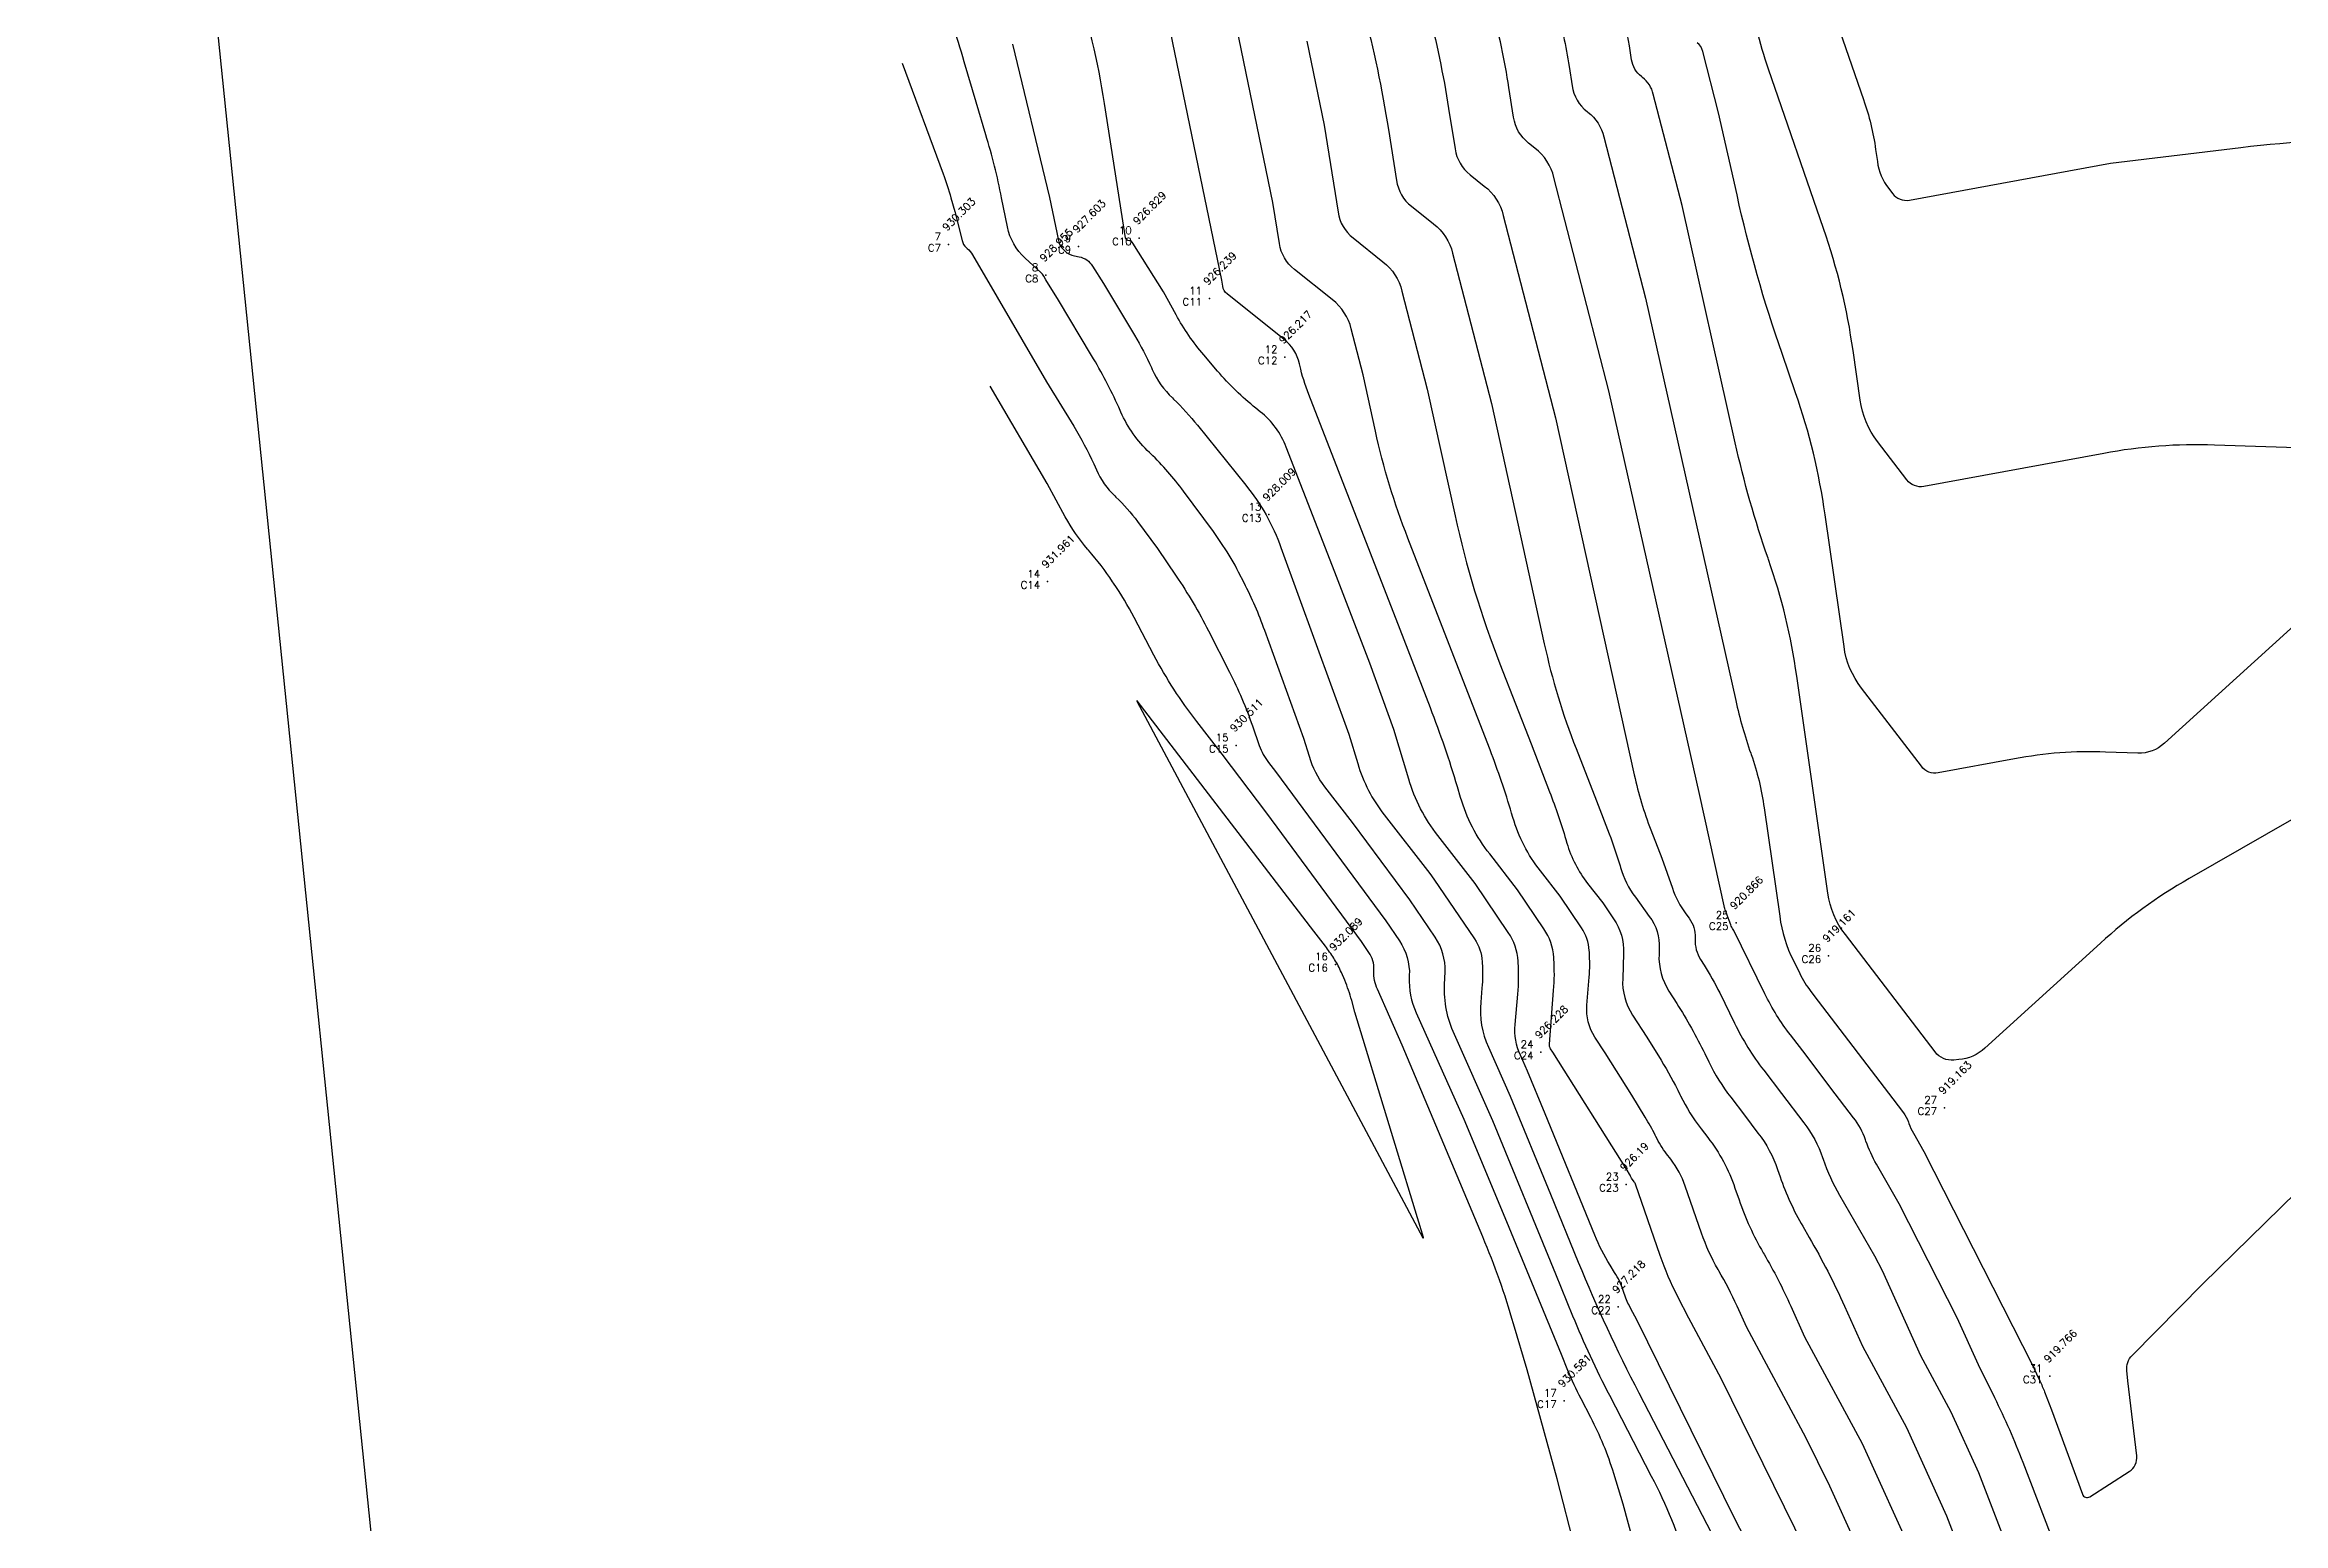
# Model space of a CAD drawing. Header units: millimetres. Extents: x 1478766 to 1478972, y 824433 to 824682.
# Drawn here: x 1478765.9 to 1478840.8, y 824575.6 to 824625.1 of the extents above; entities that cross this region are included whole.
import ezdxf
from ezdxf.enums import TextEntityAlignment as Align

# ---------------------------------------------------------------- set-up
doc = ezdxf.new("R2010")
doc.units = ezdxf.units.MM
for name, color, linetype in [('Boundary', 6, 'Continuous'), ('Contour', 4, 'Continuous'), ('Index_Contour', 8, 'Continuous'), ('Points', 7, 'Continuous'), ('Points-ELV', 6, 'Continuous'), ('Points-NUM', 4, 'Continuous'), ('Points-TXT', 3, 'Continuous')]:
    doc.layers.add(name, color=color, linetype=linetype)
doc.styles.add('romans', font='romans.shx')

# ---------------------------------------------------------------- blocks, each defined once
blk = doc.blocks.new('POINTS')
at = {"layer": 'Points'}
blk.add_line((0, 0), (0, 0), dxfattribs=at)
blk.add_point((0, 0), dxfattribs=at)
at = {"layer": 'Points-ELV', "style": 'romans'}
blk.add_attdef('ELEV', text='', height=1, rotation=45, dxfattribs=at).set_placement((0, 0), align=Align.BOTTOM_LEFT)
at = {"layer": 'Points-NUM', "style": 'romans'}
blk.add_attdef('PTNUM', text='', height=1, dxfattribs=at).set_placement((0, 0), align=Align.BOTTOM_RIGHT)
at = {"layer": 'Points-TXT', "style": 'romans'}
blk.add_attdef('DESC', text='', height=1, dxfattribs=at).set_placement((0, 0), align=Align.BOTTOM_RIGHT)

msp = doc.modelspace()

# ---------------------------------------------------------------- linework, layer by layer
at = {"layer": 'Boundary'}
msp.add_polyline3d([(1478767.16, 824678.427, 0), (1478971.674, 824658.75, 0), (1478878.309, 824433.417, 0), (1478784.308, 824501.969, 0), (1478765.89, 824682.235, 0)], dxfattribs=at)
at = {"layer": 'Contour'}
for points, elevation in [([(1478827.599, 824620.297), (1478827.724, 824620.133, 0.28982), (1478828.288, 824619.915), (1478835.013, 824621.15), (1478839.38, 824621.674, -0.04005), (1478844.625, 824621.902), (1478847.928, 824621.795, 0.202886), (1478848.822, 824622.123), (1478867.712, 824639.266, 0.34861)], 916), ([(1478872.348, 824638.728), (1478842.822, 824611.933, -0.202886), (1478841.928, 824611.604), (1478838.494, 824611.716, 0.056437), (1478834.791, 824611.439), (1478828.77, 824610.334, -0.28982), (1478828.206, 824610.552), (1478827.223, 824611.836, -0.13462), (1478826.638, 824613.226), (1478826.4, 824614.88, 0.049984), (1478825.412, 824618.961), (1478823.57, 824624.299, -0.026971), (1478823.19, 824625.615)], 917), ([(1478876.34, 824637.605), (1478836.822, 824601.742, -0.202886), (1478835.929, 824601.414), (1478834.854, 824601.449, 0.056437), (1478831.802, 824601.221), (1478829.252, 824600.753, -0.28982), (1478828.688, 824600.971), (1478826.684, 824603.589, -0.13462), (1478826.099, 824604.979), (1478825.465, 824609.388, 0.049984), (1478824.477, 824613.468), (1478824.025, 824614.78, -0.029408), (1478822.518, 824620.086), (1478821.902, 824622.83), (1478821.371, 824624.89, 0.169789), (1478821.185, 824625.178)], 918), ([(1478875.93, 824628.88), (1478853.073, 824606.511, -0.066982), (1478850.585, 824604.629), (1478837.65, 824597.213, 0.057048), (1478834.679, 824595.052), (1478830.816, 824591.547, -0.169615), (1478829.939, 824591.16), (1478829.771, 824591.144, -0.266653), (1478829.15, 824591.415), (1478826.144, 824595.342, -0.13462), (1478825.56, 824596.732), (1478824.516, 824603.991, 0.049984), (1478823.573, 824607.885), (1478823.557, 824607.932, -0.029408), (1478822.46, 824611.798), (1478820.679, 824619.732), (1478819.717, 824623.46, 0.169789), (1478819.358, 824624.016), (1478819.318, 824624.048, -0.194625), (1478818.991, 824624.61)], 919), ([(1478825.517, 824573.327), (1478821.992, 824580.486), (1478820.906, 824582.506), (1478820.54, 824583.222, -0.036428), (1478819.948, 824584.604), (1478819.116, 824586.992, 0.083564), (1478819.059, 824587.099), (1478819.012, 824587.161, -0.051339), (1478818.976, 824587.218), (1478818.954, 824587.263, 0.025516), (1478818.921, 824587.322), (1478818.838, 824587.457), (1478816.355, 824591.405), (1478816.281, 824591.52, -0.170698), (1478816.241, 824591.679), (1478816.382, 824593.471, 0.037701), (1478816.389, 824594.523), (1478816.386, 824594.573, 0.139853), (1478816.056, 824595.536), (1478815.175, 824596.837), (1478814.243, 824598.039, -0.097206), (1478813.268, 824599.931), (1478813.163, 824600.282, 0.02007), (1478812.259, 824602.926), (1478811.249, 824605.551), (1478808.188, 824613.415, -0.037203), (1478807.887, 824614.387), (1478807.875, 824614.436, 0.175678), (1478807.361, 824615.251), (1478805.458, 824616.773, -0.194625), (1478805.307, 824617.032), (1478805.274, 824617.24), (1478802.994, 824628.318)], 926), ([(1478824.943, 824570.966), (1478822.442, 824575.792), (1478819.162, 824582.456), (1478818.968, 824582.817), (1478818.893, 824582.963, -0.036428), (1478818.803, 824583.173), (1478818.712, 824583.433, 0.058058), (1478818.422, 824584.042), (1478818.275, 824584.279, -0.043675), (1478817.759, 824585.288), (1478816.095, 824589.34), (1478815.509, 824590.768), (1478815.27, 824591.305, -0.13303), (1478815.097, 824592.331), (1478815.184, 824593.353, 0.039494), (1478815.195, 824594.401), (1478815.191, 824594.451, 0.139853), (1478814.863, 824595.411), (1478813.752, 824597.052), (1478812.508, 824598.655, -0.097206), (1478811.534, 824600.546), (1478811.038, 824602.2), (1478810.23, 824604.423), (1478809.06, 824607.463), (1478807.432, 824611.647, 0.137695), (1478806.562, 824612.835), (1478806.418, 824612.951, -0.049496), (1478805.137, 824614.196), (1478804.675, 824614.738, -0.053351), (1478803.749, 824616.079), (1478803.33, 824616.84), (1478802.301, 824618.478, 0.214664), (1478802.187, 824618.556), (1478802.138, 824618.566, -0.3218), (1478802.053, 824618.654), (1478801.352, 824623.147, 0.043378), (1478800.353, 824627.284)], 927), ([(1478820.879, 824574.251, 0.046533), (1478819.662, 824577.212), (1478818.26, 824579.919, -0.023288), (1478817.028, 824582.578), (1478816.452, 824583.981), (1478814.348, 824589.108), (1478813.062, 824591.995, -0.119403), (1478812.733, 824593.677), (1478812.747, 824594.097, 0.16572), (1478812.414, 824595.251), (1478811.57, 824596.499), (1478809.656, 824599.091), (1478808.73, 824600.283, -0.097206), (1478808.209, 824601.296), (1478808.028, 824601.899), (1478806.714, 824605.516, 0.032296), (1478806.022, 824607.11), (1478805.84, 824607.468, 0.032677), (1478805.314, 824608.359), (1478804.996, 824608.83), (1478803.999, 824610.174, 0.043619), (1478802.893, 824611.433), (1478802.857, 824611.468, -0.09958), (1478801.904, 824612.816), (1478801.827, 824612.986, 0.030273), (1478800.921, 824614.713), (1478799.811, 824616.562), (1478799.39, 824617.249), (1478799.322, 824617.364, 0.078769), (1478799.219, 824617.493), (1478798.699, 824617.971, -0.1654), (1478798.107, 824619.019), (1478797.91, 824619.994, 0.02437), (1478797.38, 824622.1), (1478797.053, 824623.189), (1478796.661, 824624.542, 0.030451), (1478795.758, 824627.1)], 929), ([(1478818.991, 824624.61), (1478818.916, 824625.08, 0.025225), (1478818.624, 824626.478)], 919), ([(1478810.015, 824626.284, -0.025225), (1478810.853, 824622.278), (1478811.125, 824620.571, 0.194625), (1478811.628, 824619.707), (1478812.366, 824619.117, -0.169789), (1478813, 824618.136), (1478814.297, 824613.11), (1478816.07, 824605.073, 0.040601), (1478817.131, 824601.571), (1478817.815, 824599.814), (1478818.24, 824598.71, -0.02007), (1478818.606, 824597.638), (1478818.62, 824597.59, 0.08956), (1478819.117, 824596.59), (1478819.584, 824595.952, -0.175207), (1478819.916, 824594.874), (1478819.909, 824594.68, 0.15689), (1478820.242, 824593.448), (1478820.499, 824593.04, -0.027466), (1478821.436, 824591.362)], 923), ([(1478812.168, 824626.332, -0.025225), (1478812.868, 824622.978), (1478813.084, 824621.627, 0.194625), (1478813.587, 824620.763), (1478814.062, 824620.383, -0.169789), (1478814.696, 824619.403)], 922), ([(1478822.192, 824595.99), (1478822.14, 824596.122, -0.040601), (1478822.087, 824596.298), (1478821.271, 824599.995), (1478818.232, 824613.536), (1478816.392, 824620.669, 0.169789), (1478815.757, 824621.65), (1478815.546, 824621.819, -0.194625), (1478815.043, 824622.683), (1478814.884, 824623.679, 0.025225), (1478814.32, 824626.381)], 921), ([(1478825.863, 824625.856), (1478826.754, 824623.275, -0.049984), (1478827.158, 824621.606), (1478827.215, 824621.208, 0.13462), (1478827.599, 824620.297)], 916), ([(1478798.276, 824625.127), (1478799.517, 824619.999), (1478799.809, 824618.563, 0.1654), (1478799.987, 824618.246), (1478800.024, 824618.212, 0.144442), (1478800.352, 824618.046), (1478800.503, 824618.016, -0.214664), (1478800.949, 824617.709), (1478801.314, 824617.127), (1478802.354, 824615.396, -0.030273), (1478802.923, 824614.311), (1478802.952, 824614.248, 0.09958), (1478803.626, 824613.294), (1478803.662, 824613.259, -0.033129), (1478804.462, 824612.383), (1478806.079, 824610.376, -0.086576), (1478807.258, 824608.287), (1478809.533, 824602.049), (1478809.829, 824601.063, 0.097206), (1478810.71, 824599.352), (1478812.238, 824597.384), (1478812.376, 824597.196), (1478813.729, 824595.197, -0.139853), (1478813.99, 824594.435), (1478813.993, 824594.385, -0.039494), (1478813.984, 824593.553), (1478813.944, 824593.083, 0.13303), (1478814.198, 824591.577), (1478814.929, 824589.938), (1478816.273, 824586.661), (1478817.208, 824584.385, 0.023288), (1478819.233, 824580.014), (1478822.328, 824574.04, -0.046533)], 928), ([(1478808.124, 824625.23), (1478808.702, 824622.422), (1478809.166, 824619.515, 0.194625), (1478809.669, 824618.651), (1478810.67, 824617.85, -0.169789), (1478811.305, 824616.869), (1478812.15, 824613.591), (1478813.085, 824609.353, 0.040601), (1478814.586, 824604.398), (1478815.626, 824601.726), (1478816.246, 824600.115, -0.02007), (1478816.792, 824598.519), (1478816.827, 824598.4, 0.097206), (1478817.52, 824597.055), (1478818.023, 824596.407), (1478818.387, 824595.869, -0.16572), (1478818.72, 824594.716), (1478818.692, 824593.865, 0.158864), (1478819.025, 824592.651), (1478819.5, 824591.908), (1478819.977, 824591.137, -0.025516), (1478820.609, 824589.996), (1478820.631, 824589.951, 0.051339), (1478821.315, 824588.846), (1478821.539, 824588.553, -0.083564), (1478822.449, 824586.863), (1478822.585, 824586.472, 0.049615), (1478823.397, 824584.697), (1478823.422, 824584.654, -0.025768), (1478824.317, 824582.911), (1478824.782, 824581.884), (1478826.702, 824578.313), (1478828.459, 824574.452)], 924), ([(1478814.696, 824619.403), (1478816.443, 824612.629), (1478819.079, 824600.685, 0.040601), (1478819.636, 824598.847), (1478820.003, 824597.902), (1478820.355, 824596.898, 0.077585), (1478820.809, 824596.033), (1478820.917, 824595.886, -0.175207), (1478821.118, 824595.232), (1478821.117, 824595.182, 0.15689), (1478821.297, 824594.513), (1478821.416, 824594.323, -0.027466), (1478821.938, 824593.389), (1478822.437, 824592.375, 0.051398), (1478823.411, 824590.804), (1478824.005, 824590.027), (1478824.756, 824589.042, -0.083505), (1478825.382, 824587.879), (1478825.398, 824587.832, 0.049615), (1478825.953, 824586.621), (1478827.122, 824584.593), (1478827.374, 824584.098), (1478828.659, 824581.263), (1478829.672, 824579.378), (1478830.599, 824577.341), (1478833.498, 824569.807)], 922), ([(1478817.11, 824574.745), (1478816.498, 824577.13), (1478815.494, 824580.785), (1478815.043, 824582.317, 0.02933), (1478814.008, 824585.229), (1478811.317, 824591.644), (1478810.485, 824593.512, -0.119403), (1478810.367, 824594.116), (1478810.368, 824594.165, 0.16572), (1478810.202, 824594.742), (1478809.956, 824595.105), (1478806.784, 824599.401), (1478805.287, 824601.382), (1478804.442, 824602.47, -0.045913), (1478803.008, 824604.693), (1478802.345, 824605.946, 0.028636), (1478801.655, 824607.097), (1478801.621, 824607.147, 0.029229), (1478800.821, 824608.199), (1478800.788, 824608.237, -0.053351), (1478800.04, 824609.32), (1478799.43, 824610.428), (1478797.526, 824613.688)], 931), ([(1478812.027, 824585.204), (1478809.734, 824592.744), (1478809.625, 824593.138, 0.034899), (1478809.389, 824593.815), (1478809.279, 824594.075, 0.04371), (1478809.05, 824594.509), (1478809.023, 824594.551, 0.020915), (1478808.742, 824594.956), (1478808.362, 824595.458), (1478802.45, 824603.163, 0.784972), (1478802.435, 824603.153), (1478812.007, 824585.196, 0.77712), (1478812.027, 824585.204)], 932), ([(1478843.397, 824562.756), (1478839.228, 824558.824, -0.521214), (1478839.03, 824558.871), (1478833.27, 824574.624), (1478832.094, 824577.681, 0.024257), (1478831.144, 824579.846), (1478830.597, 824580.952), (1478829.887, 824582.518), (1478827.948, 824586.339), (1478827.186, 824587.659, -0.049615), (1478826.834, 824588.428), (1478826.818, 824588.475, 0.083505), (1478826.421, 824589.213), (1478825.663, 824590.205), (1478824.827, 824591.302), (1478824.304, 824591.986, -0.051398), (1478823.453, 824593.359), (1478822.411, 824595.477, 0.027466), (1478822.37, 824595.549), (1478822.344, 824595.591, -0.056086), (1478822.308, 824595.665), (1478822.253, 824595.816), (1478822.192, 824595.99, 0.00907), (1478822.192, 824595.99)], 921), ([(1478821.436, 824591.362), (1478821.574, 824591.083, 0.051398), (1478822.309, 824589.897), (1478822.764, 824589.3), (1478823.22, 824588.703, -0.083505), (1478823.876, 824587.483), (1478823.962, 824587.236, 0.049615), (1478824.719, 824585.582), (1478824.934, 824585.21, -0.025768), (1478826.114, 824582.912), (1478826.721, 824581.574), (1478828.187, 824578.846), (1478829.529, 824575.896), (1478833.434, 824565.749), (1478838.367, 824551.982), (1478839.369, 824549.043), (1478839.615, 824548.271, 0.024696), (1478840.112, 824546.934), (1478840.412, 824546.23), (1478841.481, 824543.409, 0.315384)], 923)]:
    msp.add_lwpolyline(points, format="xyb", dxfattribs=dict(at, elevation=elevation))
at = {"layer": 'Index_Contour'}
for points, elevation in [([(1478835.601, 824580.407), (1478835.563, 824580.754, -0.234372), (1478835.741, 824581.264), (1478838.106, 824583.654), (1478874.758, 824619.525), (1478883.301, 824627.382, 0.071985)], 920), ([(1478827.389, 824573.007), (1478825.623, 824576.89), (1478824.822, 824578.516), (1478822.844, 824582.195), (1478822.52, 824582.91, 0.025768), (1478821.91, 824584.097), (1478821.885, 824584.141, -0.049615), (1478821.332, 824585.35), (1478820.782, 824586.927, 0.083564), (1478820.299, 824587.826), (1478820.164, 824588.004, -0.051339), (1478819.804, 824588.585), (1478819.781, 824588.629, 0.025516), (1478819.449, 824589.229), (1478818.995, 824589.964), (1478818.101, 824591.385), (1478817.763, 824591.914, -0.170698), (1478817.497, 824592.975), (1478817.571, 824593.917, 0.037701), (1478817.577, 824594.754), (1478817.574, 824594.804, 0.139853), (1478817.311, 824595.57), (1478816.599, 824596.622), (1478815.941, 824597.47, -0.097206), (1478815.02, 824599.259), (1478814.977, 824599.401, 0.02007), (1478814.253, 824601.521), (1478813.437, 824603.639), (1478811.505, 824608.603, -0.040601), (1478810.419, 824612.189), (1478810.003, 824614.072), (1478809.609, 824615.603, 0.169789), (1478808.974, 824616.584), (1478807.71, 824617.595, -0.194625), (1478807.207, 824618.459), (1478806.988, 824619.831), (1478805.559, 824626.774)], 925), ([(1478816.472, 824626.429, -0.025225), (1478816.9, 824624.379), (1478817.002, 824623.739, 0.194625), (1478817.505, 824622.875), (1478817.53, 824622.855, -0.169789), (1478818.064, 824622.031), (1478819.455, 824616.634), (1478822.476, 824603.176, 0.029408), (1478822.978, 824601.408), (1478822.995, 824601.361, -0.049984), (1478823.426, 824599.579), (1478823.947, 824595.953, 0.08295), (1478824.406, 824594.47), (1478824.618, 824594.04, 0.051398), (1478824.992, 824593.436), (1478825.238, 824593.113), (1478827.732, 824589.846), (1478828.086, 824589.383, -0.083505), (1478828.254, 824589.071), (1478828.27, 824589.024, 0.049615), (1478828.419, 824588.698), (1478828.773, 824588.085), (1478832.401, 824580.938), (1478832.535, 824580.641), (1478832.648, 824580.413, -0.024257), (1478832.812, 824580.039), (1478833.042, 824579.441), (1478834.075, 824576.616, 0.471637), (1478834.322, 824576.533), (1478835.641, 824577.375, 0.29514), (1478835.894, 824577.908), (1478835.601, 824580.407, -0.002109), (1478835.601, 824580.407)], 920), ([(1478794.583, 824624.494), (1478795.948, 824620.798, -0.019051), (1478796.213, 824619.992), (1478796.345, 824619.537), (1478796.586, 824618.559, 0.154427), (1478796.723, 824618.328), (1478796.76, 824618.294, -0.078769), (1478796.934, 824618.078), (1478799.41, 824613.838), (1478800.323, 824612.347, -0.032604), (1478800.99, 824611.09), (1478801.079, 824610.895, 0.09958), (1478801.7, 824610.015), (1478801.736, 824609.981, -0.043619), (1478802.457, 824609.16), (1478803.123, 824608.262), (1478803.748, 824607.338, -0.032677), (1478804.83, 824605.504), (1478805.535, 824604.119, -0.035362), (1478806.301, 824602.326), (1478806.532, 824601.666, 0.085232), (1478806.842, 824601.097), (1478807.073, 824600.798), (1478810.763, 824595.802), (1478811.22, 824595.127, -0.16572), (1478811.552, 824593.973), (1478811.551, 824593.927, 0.119403), (1478811.786, 824592.726), (1478813.374, 824589.163), (1478814.808, 824585.743), (1478816.63, 824581.302), (1478816.848, 824580.772, 0.023288), (1478817.288, 824579.823), (1478817.614, 824579.193, -0.046533), (1478818.384, 824577.318), (1478818.701, 824576.299), (1478819.975, 824571.565)], 930)]:
    msp.add_lwpolyline(points, format="xyb", dxfattribs=dict(at, elevation=elevation))

# ---------------------------------------------------------------- block references
at = {"layer": 'Points', "linetype": 'Continuous'}
ref = msp.add_blockref('POINTS', (1478796.131, 824618.43, 930.303), dxfattribs=at)
ref.add_attrib('PTNUM', '7', dxfattribs={"layer": 'Points-NUM', "height": 0.25, "style": 'romans'}).set_placement((1478795.881, 824618.493, 930.303), align=Align.BOTTOM_RIGHT)
ref.add_attrib('DESC', 'C7', dxfattribs={"layer": 'Points-TXT', "height": 0.25, "style": 'romans'}).set_placement((1478795.881, 824618.118, 930.303), align=Align.BOTTOM_RIGHT)
ref.add_attrib('ELEV', '930.303', dxfattribs={"layer": 'Points-ELV', "height": 0.25, "rotation": 45, "style": 'romans'}).set_placement((1478796.131, 824618.805, 930.303), align=Align.BOTTOM_LEFT)
ref = msp.add_blockref('POINTS', (1478800.487, 824618.366, 927.603), dxfattribs=at)
ref.add_attrib('PTNUM', '9', dxfattribs={"layer": 'Points-NUM', "height": 0.25, "style": 'romans'}).set_placement((1478800.237, 824618.429, 927.603), align=Align.BOTTOM_RIGHT)
ref.add_attrib('DESC', 'C9', dxfattribs={"layer": 'Points-TXT', "height": 0.25, "style": 'romans'}).set_placement((1478800.237, 824618.054, 927.603), align=Align.BOTTOM_RIGHT)
ref.add_attrib('ELEV', '927.603', dxfattribs={"layer": 'Points-ELV', "height": 0.25, "rotation": 45, "style": 'romans'}).set_placement((1478800.487, 824618.741, 927.603), align=Align.BOTTOM_LEFT)
ref = msp.add_blockref('POINTS', (1478802.512, 824618.641, 926.829), dxfattribs=at)
ref.add_attrib('PTNUM', '10', dxfattribs={"layer": 'Points-NUM', "height": 0.25, "style": 'romans'}).set_placement((1478802.262, 824618.703, 926.829), align=Align.BOTTOM_RIGHT)
ref.add_attrib('DESC', 'C10', dxfattribs={"layer": 'Points-TXT', "height": 0.25, "style": 'romans'}).set_placement((1478802.262, 824618.328, 926.829), align=Align.BOTTOM_RIGHT)
ref.add_attrib('ELEV', '926.829', dxfattribs={"layer": 'Points-ELV', "height": 0.25, "rotation": 45, "style": 'romans'}).set_placement((1478802.512, 824619.016, 926.829), align=Align.BOTTOM_LEFT)
ref = msp.add_blockref('POINTS', (1478799.389, 824617.402, 928.955), dxfattribs=at)
ref.add_attrib('PTNUM', '8', dxfattribs={"layer": 'Points-NUM', "height": 0.25, "style": 'romans'}).set_placement((1478799.139, 824617.465, 928.955), align=Align.BOTTOM_RIGHT)
ref.add_attrib('DESC', 'C8', dxfattribs={"layer": 'Points-TXT', "height": 0.25, "style": 'romans'}).set_placement((1478799.139, 824617.09, 928.955), align=Align.BOTTOM_RIGHT)
ref.add_attrib('ELEV', '928.955', dxfattribs={"layer": 'Points-ELV', "height": 0.25, "rotation": 45, "style": 'romans'}).set_placement((1478799.389, 824617.777, 928.955), align=Align.BOTTOM_LEFT)
ref = msp.add_blockref('POINTS', (1478804.864, 824616.621, 926.239), dxfattribs=at)
ref.add_attrib('PTNUM', '11', dxfattribs={"layer": 'Points-NUM', "height": 0.25, "style": 'romans'}).set_placement((1478804.614, 824616.684, 926.239), align=Align.BOTTOM_RIGHT)
ref.add_attrib('DESC', 'C11', dxfattribs={"layer": 'Points-TXT', "height": 0.25, "style": 'romans'}).set_placement((1478804.614, 824616.309, 926.239), align=Align.BOTTOM_RIGHT)
ref.add_attrib('ELEV', '926.239', dxfattribs={"layer": 'Points-ELV', "height": 0.25, "rotation": 45, "style": 'romans'}).set_placement((1478804.864, 824616.996, 926.239), align=Align.BOTTOM_LEFT)
ref = msp.add_blockref('POINTS', (1478807.391, 824614.658, 926.217), dxfattribs=at)
ref.add_attrib('PTNUM', '12', dxfattribs={"layer": 'Points-NUM', "height": 0.25, "style": 'romans'}).set_placement((1478807.141, 824614.721, 926.217), align=Align.BOTTOM_RIGHT)
ref.add_attrib('DESC', 'C12', dxfattribs={"layer": 'Points-TXT', "height": 0.25, "style": 'romans'}).set_placement((1478807.141, 824614.346, 926.217), align=Align.BOTTOM_RIGHT)
ref.add_attrib('ELEV', '926.217', dxfattribs={"layer": 'Points-ELV', "height": 0.25, "rotation": 45, "style": 'romans'}).set_placement((1478807.391, 824615.033, 926.217), align=Align.BOTTOM_LEFT)
ref = msp.add_blockref('POINTS', (1478806.852, 824609.392, 928.009), dxfattribs=at)
ref.add_attrib('PTNUM', '13', dxfattribs={"layer": 'Points-NUM', "height": 0.25, "style": 'romans'}).set_placement((1478806.602, 824609.454, 928.009), align=Align.BOTTOM_RIGHT)
ref.add_attrib('DESC', 'C13', dxfattribs={"layer": 'Points-TXT', "height": 0.25, "style": 'romans'}).set_placement((1478806.602, 824609.079, 928.009), align=Align.BOTTOM_RIGHT)
ref.add_attrib('ELEV', '928.009', dxfattribs={"layer": 'Points-ELV', "height": 0.25, "rotation": 45, "style": 'romans'}).set_placement((1478806.852, 824609.767, 928.009), align=Align.BOTTOM_LEFT)
ref = msp.add_blockref('POINTS', (1478799.45, 824607.15, 931.961), dxfattribs=at)
ref.add_attrib('PTNUM', '14', dxfattribs={"layer": 'Points-NUM', "height": 0.25, "style": 'romans'}).set_placement((1478799.2, 824607.213, 931.961), align=Align.BOTTOM_RIGHT)
ref.add_attrib('DESC', 'C14', dxfattribs={"layer": 'Points-TXT', "height": 0.25, "style": 'romans'}).set_placement((1478799.2, 824606.838, 931.961), align=Align.BOTTOM_RIGHT)
ref.add_attrib('ELEV', '931.961', dxfattribs={"layer": 'Points-ELV', "height": 0.25, "rotation": 45, "style": 'romans'}).set_placement((1478799.45, 824607.525, 931.961), align=Align.BOTTOM_LEFT)
ref = msp.add_blockref('POINTS', (1478805.754, 824601.671, 930.511), dxfattribs=at)
ref.add_attrib('PTNUM', '15', dxfattribs={"layer": 'Points-NUM', "height": 0.25, "style": 'romans'}).set_placement((1478805.504, 824601.733, 930.511), align=Align.BOTTOM_RIGHT)
ref.add_attrib('DESC', 'C15', dxfattribs={"layer": 'Points-TXT', "height": 0.25, "style": 'romans'}).set_placement((1478805.504, 824601.358, 930.511), align=Align.BOTTOM_RIGHT)
ref.add_attrib('ELEV', '930.511', dxfattribs={"layer": 'Points-ELV', "height": 0.25, "rotation": 45, "style": 'romans'}).set_placement((1478805.754, 824602.046, 930.511), align=Align.BOTTOM_LEFT)
ref = msp.add_blockref('POINTS', (1478822.485, 824595.734, 920.866), dxfattribs=at)
ref.add_attrib('PTNUM', '25', dxfattribs={"layer": 'Points-NUM', "height": 0.25, "style": 'romans'}).set_placement((1478822.235, 824595.797, 920.866), align=Align.BOTTOM_RIGHT)
ref.add_attrib('DESC', 'C25', dxfattribs={"layer": 'Points-TXT', "height": 0.25, "style": 'romans'}).set_placement((1478822.235, 824595.422, 920.866), align=Align.BOTTOM_RIGHT)
ref.add_attrib('ELEV', '920.866', dxfattribs={"layer": 'Points-ELV', "height": 0.25, "rotation": 45, "style": 'romans'}).set_placement((1478822.485, 824596.109, 920.866), align=Align.BOTTOM_LEFT)
ref = msp.add_blockref('POINTS', (1478809.078, 824594.346, 932.089), dxfattribs=at)
ref.add_attrib('PTNUM', '16', dxfattribs={"layer": 'Points-NUM', "height": 0.25, "style": 'romans'}).set_placement((1478808.828, 824594.409, 932.089), align=Align.BOTTOM_RIGHT)
ref.add_attrib('DESC', 'C16', dxfattribs={"layer": 'Points-TXT', "height": 0.25, "style": 'romans'}).set_placement((1478808.828, 824594.034, 932.089), align=Align.BOTTOM_RIGHT)
ref.add_attrib('ELEV', '932.089', dxfattribs={"layer": 'Points-ELV', "height": 0.25, "rotation": 45, "style": 'romans'}).set_placement((1478809.078, 824594.721, 932.089), align=Align.BOTTOM_LEFT)
ref = msp.add_blockref('POINTS', (1478825.584, 824594.633, 919.161), dxfattribs=at)
ref.add_attrib('PTNUM', '26', dxfattribs={"layer": 'Points-NUM', "height": 0.25, "style": 'romans'}).set_placement((1478825.334, 824594.696, 919.161), align=Align.BOTTOM_RIGHT)
ref.add_attrib('DESC', 'C26', dxfattribs={"layer": 'Points-TXT', "height": 0.25, "style": 'romans'}).set_placement((1478825.334, 824594.321, 919.161), align=Align.BOTTOM_RIGHT)
ref.add_attrib('ELEV', '919.161', dxfattribs={"layer": 'Points-ELV', "height": 0.25, "rotation": 45, "style": 'romans'}).set_placement((1478825.584, 824595.008, 919.161), align=Align.BOTTOM_LEFT)
ref = msp.add_blockref('POINTS', (1478815.957, 824591.409, 926.228), dxfattribs=at)
ref.add_attrib('PTNUM', '24', dxfattribs={"layer": 'Points-NUM', "height": 0.25, "style": 'romans'}).set_placement((1478815.707, 824591.471, 926.228), align=Align.BOTTOM_RIGHT)
ref.add_attrib('DESC', 'C24', dxfattribs={"layer": 'Points-TXT', "height": 0.25, "style": 'romans'}).set_placement((1478815.707, 824591.096, 926.228), align=Align.BOTTOM_RIGHT)
ref.add_attrib('ELEV', '926.228', dxfattribs={"layer": 'Points-ELV', "height": 0.25, "rotation": 45, "style": 'romans'}).set_placement((1478815.957, 824591.784, 926.228), align=Align.BOTTOM_LEFT)
ref = msp.add_blockref('POINTS', (1478829.464, 824589.546, 919.163), dxfattribs=at)
ref.add_attrib('PTNUM', '27', dxfattribs={"layer": 'Points-NUM', "height": 0.25, "style": 'romans'}).set_placement((1478829.214, 824589.608, 919.163), align=Align.BOTTOM_RIGHT)
ref.add_attrib('DESC', 'C27', dxfattribs={"layer": 'Points-TXT', "height": 0.25, "style": 'romans'}).set_placement((1478829.214, 824589.233, 919.163), align=Align.BOTTOM_RIGHT)
ref.add_attrib('ELEV', '919.163', dxfattribs={"layer": 'Points-ELV', "height": 0.25, "rotation": 45, "style": 'romans'}).set_placement((1478829.464, 824589.921, 919.163), align=Align.BOTTOM_LEFT)
ref = msp.add_blockref('POINTS', (1478818.808, 824586.981, 926.19), dxfattribs=at)
ref.add_attrib('PTNUM', '23', dxfattribs={"layer": 'Points-NUM', "height": 0.25, "style": 'romans'}).set_placement((1478818.558, 824587.044, 926.19), align=Align.BOTTOM_RIGHT)
ref.add_attrib('DESC', 'C23', dxfattribs={"layer": 'Points-TXT', "height": 0.25, "style": 'romans'}).set_placement((1478818.558, 824586.669, 926.19), align=Align.BOTTOM_RIGHT)
ref.add_attrib('ELEV', '926.19', dxfattribs={"layer": 'Points-ELV', "height": 0.25, "rotation": 45, "style": 'romans'}).set_placement((1478818.808, 824587.356, 926.19), align=Align.BOTTOM_LEFT)
ref = msp.add_blockref('POINTS', (1478818.545, 824582.885, 927.218), dxfattribs=at)
ref.add_attrib('PTNUM', '22', dxfattribs={"layer": 'Points-NUM', "height": 0.25, "style": 'romans'}).set_placement((1478818.295, 824582.948, 927.218), align=Align.BOTTOM_RIGHT)
ref.add_attrib('DESC', 'C22', dxfattribs={"layer": 'Points-TXT', "height": 0.25, "style": 'romans'}).set_placement((1478818.295, 824582.573, 927.218), align=Align.BOTTOM_RIGHT)
ref.add_attrib('ELEV', '927.218', dxfattribs={"layer": 'Points-ELV', "height": 0.25, "rotation": 45, "style": 'romans'}).set_placement((1478818.545, 824583.26, 927.218), align=Align.BOTTOM_LEFT)
ref = msp.add_blockref('POINTS', (1478832.989, 824580.568, 919.766), dxfattribs=at)
ref.add_attrib('PTNUM', '31', dxfattribs={"layer": 'Points-NUM', "height": 0.25, "style": 'romans'}).set_placement((1478832.739, 824580.63, 919.766), align=Align.BOTTOM_RIGHT)
ref.add_attrib('DESC', 'C31', dxfattribs={"layer": 'Points-TXT', "height": 0.25, "style": 'romans'}).set_placement((1478832.739, 824580.255, 919.766), align=Align.BOTTOM_RIGHT)
ref.add_attrib('ELEV', '919.766', dxfattribs={"layer": 'Points-ELV', "height": 0.25, "rotation": 45, "style": 'romans'}).set_placement((1478832.989, 824580.943, 919.766), align=Align.BOTTOM_LEFT)
ref = msp.add_blockref('POINTS', (1478816.734, 824579.745, 930.581), dxfattribs=at)
ref.add_attrib('PTNUM', '17', dxfattribs={"layer": 'Points-NUM', "height": 0.25, "style": 'romans'}).set_placement((1478816.484, 824579.807, 930.581), align=Align.BOTTOM_RIGHT)
ref.add_attrib('DESC', 'C17', dxfattribs={"layer": 'Points-TXT', "height": 0.25, "style": 'romans'}).set_placement((1478816.484, 824579.432, 930.581), align=Align.BOTTOM_RIGHT)
ref.add_attrib('ELEV', '930.581', dxfattribs={"layer": 'Points-ELV', "height": 0.25, "rotation": 45, "style": 'romans'}).set_placement((1478816.734, 824580.12, 930.581), align=Align.BOTTOM_LEFT)

doc.saveas('drawing.dxf')
